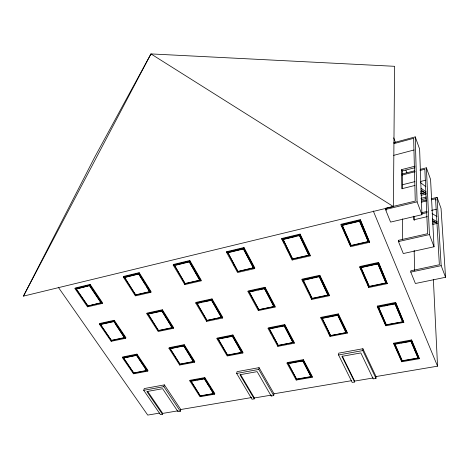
<?xml version="1.0" encoding="UTF-8"?>
<svg xmlns="http://www.w3.org/2000/svg" width="469" height="469" viewBox="0 0 469 469"><rect width="100%" height="100%" fill="white"/><g stroke="black" fill="none" stroke-linecap="round" stroke-linejoin="round"><path stroke-width="0.7" d="M420.113 169.409L426.391 167.808L430.571 179.393L434.036 246.776L403.293 253.553L398.457 241.57L398.457 240.321L427.611 233.709L424.85 169.227L419.995 170.47M403.832 322.373L395.59 302.435L377.311 306.087L377.293 306.738L385.758 325.814L403.832 322.373L395.59 302.435M386.333 324.976L378.465 306.937L386.333 324.976L402.607 321.875L394.921 303.66L391.339 304.369M402.291 360.989L394.892 344.023L402.291 360.989L418.172 358.228L411.225 341.754M393.767 343.847L393.767 343.185L411.606 339.937L419.356 358.703L401.716 361.763L393.767 343.847L411.618 340.6L419.356 358.703M393.391 206.577L394.593 66.311L150.954 53.912L94.609 157.338L23.45 296.127L393.391 206.577L150.954 53.912L23.45 296.127M387.283 283.651L378.506 262.423L359.764 266.533L359.729 267.166L368.763 287.52L387.283 283.651L378.506 262.423M386.016 283.129L377.821 263.707L386.016 283.129L369.338 286.618L360.931 267.652L364.46 266.627M393.767 142.682L415.235 136.884L419.608 149.013L421.936 214.708L390.583 222.095L385.495 209.496L385.518 208.277L415.258 201.078L413.646 138.314L393.878 143.643M354.599 382.012L341.913 356.34L360.849 352.928L373.207 378.888L375.991 378.419L376.044 376.554L362.9 348.737L338.7 353.145L338.559 354.98L352.184 382.417L354.599 382.012L354.646 381.086L342.3 356.065M369.338 286.618L360.948 267.394M368.763 287.52L367.62 284.249M369.619 242.297L360.245 219.656L341.01 224.264L340.957 224.886L350.613 246.641L369.619 242.297L360.245 219.656M375.991 378.419L362.813 350.583L362.9 348.737M347.078 223.983L342.206 225.39L351.193 245.674L368.3 241.752L359.541 221.005M347.23 333.148L347.271 332.498L338.342 313.872L320.966 317.343L320.896 317.988L330.035 336.42L347.23 333.148L338.29 314.517L338.342 313.872M346.022 332.668L330.545 335.616L346.022 332.668L337.709 315.062L334.866 315.631M351.193 245.674L342.229 225.143M330.035 336.42L328.833 333.23M329.291 295.757L329.355 295.118L319.84 275.274L302.048 279.172L301.96 279.8L311.697 299.433L329.291 295.757L319.77 275.907L319.84 275.274M328.048 295.253L319.196 276.517L328.048 295.253L312.207 298.571L303.144 280.269L312.929 277.888M330.545 335.616L322.068 318.181L330.569 335.358M312.248 377.269L312.319 376.619L303.337 359.653L287.134 362.601L287.046 363.246L296.209 380.054L312.248 377.269L303.261 360.298L303.337 359.653M311.105 376.824L302.751 360.761L311.105 376.824L296.66 379.327L288.165 363.411L296.66 379.327M311.697 299.433L311.774 298.794L310.478 296.179M312.207 298.571L303.179 280.016M296.209 380.054L296.291 379.403M310.173 255.898L310.249 255.271L300.09 234.078L281.869 238.451L281.763 239.061L292.152 260.019L310.173 255.898L300.002 234.693L300.09 234.078M308.883 255.371L299.433 235.385L308.883 255.371L292.662 259.087L283.036 239.307L292.662 259.087M294.221 343.238L294.309 342.599L284.771 324.577L268.215 327.884L268.104 328.523L277.836 346.362L294.221 343.238L284.677 325.216L284.771 324.577M278.281 345.583L269.276 328.705L278.281 345.583L293.072 342.511L284.173 325.732L280.626 326.442M293.037 342.769L284.173 325.732M254.221 398.873L239.923 374.743L257.153 371.636L271.193 396.018L273.738 395.596L274.007 393.778L259.058 367.649L237.033 371.659L236.675 373.453L252.017 399.242L254.221 398.873L254.38 397.964L240.462 374.467M271.193 396.018L271.334 395.115L254.38 397.964M292.152 260.019L292.251 259.392M277.836 346.362L277.935 345.717M275.069 307.084L275.174 306.45L265.026 287.274L248.107 290.985L247.978 291.607L258.319 310.578L275.069 307.084L264.909 287.902L265.026 287.274M273.843 306.591L258.765 309.745L273.843 306.591L264.422 288.488L273.55 305.7M273.738 395.596L258.747 369.449L259.058 367.649M258.319 310.578L258.442 309.945M242.848 353.022L242.977 352.383L232.888 334.942L217.106 338.096L216.959 338.729L227.219 355.994L242.848 353.022L232.747 335.575L232.888 334.942M227.617 355.25L218.126 338.899L227.617 355.25L241.687 352.565L232.688 336.695M258.765 309.745L249.139 292.064L250.575 291.513M254.679 268.59L254.808 267.969L243.991 247.532L226.691 251.683L226.539 252.293L237.56 272.507L254.679 268.59L243.851 248.148L243.991 247.532M238 271.61L227.799 252.527L238 271.61L253.465 267.828L243.376 248.799L240.544 249.479M241.687 352.565L232.325 336.068L226.644 337.205M200.351 396.053L190.983 381.063L200.351 396.053L213.542 393.761L210.112 387.933M214.655 394.189L214.796 393.555L204.812 377.592L190.027 380.283L189.869 380.916L199.999 396.727L214.655 394.189L204.66 378.225L204.812 377.592M253.412 268.08L243.376 248.799M222.593 318.041L222.74 317.413L212.023 298.882L195.919 302.411L195.749 303.033L206.647 321.371L222.593 318.041L211.865 299.503L212.023 298.882M207.034 320.567L196.962 303.226L207.034 320.567L221.45 317.314L211.455 300.06L204.554 301.567M213.542 393.761L204.291 378.647L209.332 386.696M221.391 317.566L211.455 300.06M206.647 321.371L206.806 320.743M194.629 362.203L194.787 361.57L184.217 344.668L169.157 347.681L168.969 348.303L179.697 365.046L194.629 362.203L184.047 345.295L184.217 344.668M162.456 414.285L146.856 391.539L162.608 388.695L177.997 411.671L180.325 411.284L180.782 409.513L164.39 384.891L144.253 388.561L143.713 390.308L160.439 414.625L162.456 414.285L162.702 413.4L147.536 391.257M193.486 361.757L183.69 345.764L193.486 361.757L180.043 364.319L170.059 348.719L175.84 347.33M179.697 365.046L179.867 364.419M180.043 364.319L170.13 348.467M201.066 280.855L201.236 280.239L189.828 260.524L173.395 264.463L173.196 265.073L184.792 284.577L201.066 280.855L189.646 261.127L189.828 260.524M199.823 280.362L189.247 261.749L199.823 280.362L185.167 283.716L174.456 265.29L185.167 283.716M180.325 411.284L163.886 386.649L164.39 384.891M173.413 328.312L173.594 327.69L162.38 309.757L147.026 313.116L146.82 313.732L158.194 331.483L173.413 328.312L162.18 310.372L162.38 309.757M184.792 284.577L184.974 283.968M172.229 327.849L161.84 310.9L172.229 327.849L158.534 330.709L148.022 313.919L158.534 330.709M135.793 355.314L123.441 358.005L133.823 373.136L146.668 370.686L143.977 366.33M147.794 371.12L147.987 370.498L136.971 354.107L122.591 356.985L122.374 357.601L133.524 373.834L147.794 371.12L136.772 354.728L136.971 354.107M133.823 373.136L123.529 357.759M146.668 370.686L136.473 355.18L143.192 365.152M150.889 292.334L151.1 291.724L139.176 272.671L123.535 276.423L123.3 277.021L135.383 295.886L150.889 292.334L138.959 273.275L139.176 272.671M137.224 274.201L124.461 277.472L135.711 295.054L149.67 291.853L146.305 286.102M125.704 338.272L125.921 337.657L114.254 320.298L99.616 323.499L99.375 324.108L111.182 341.303L125.704 338.272L114.026 320.907L114.254 320.298M111.47 340.553L100.477 324.53L111.47 340.553L124.543 337.821L115.362 323.803M135.711 295.054L124.555 277.232M149.67 291.853L138.636 273.861L145.537 284.876M111.182 341.303L111.411 340.693M124.543 337.821L113.75 321.406M102.289 303.455L102.535 302.851L90.154 284.425L75.257 288.001L74.987 288.593L87.515 306.837L102.289 303.455L89.896 285.023L90.154 284.425M88.231 285.926L76.125 289.033L87.785 306.034L101.187 302.745L92.827 290.317M87.785 306.034L101.187 302.745M87.515 306.837L87.767 306.234M76.125 289.033L89.643 285.586L92.03 289.133M393.684 155.362L414.033 149.98M414.965 185.454L401.792 188.737L401.704 169.602L415.047 166.167M402.332 188.808L402.232 170.992L414.866 167.75M401.986 174.04L414.537 170.833M401.962 175.066L415.141 171.707M402.308 184.786L414.954 181.614M420.781 181.439L425.735 180.202M420.775 191.768L422.88 191.252M420.799 192.108L423.583 191.422M420.611 193.644L424.785 192.618M420.634 193.955L425.459 192.777M421.139 195.303L425.958 194.131M420.904 198.34L426.421 196.998M421.402 199.671L426.227 198.504M385.495 209.496L417.088 201.863L415.235 136.884M421.59 201.09L426.509 199.9M431.427 198.709L437.049 197.355L441.048 208.435L445.55 277.279L415.399 283.499L410.785 272.09L410.768 270.818L439.365 264.745L435.554 198.774L431.357 199.788M421.561 202.151L426.456 200.967M74.987 288.593L89.896 285.023M123.3 277.021L138.959 273.275M173.196 265.073L189.646 261.127M226.539 252.293L243.851 248.148M281.763 239.061L300.002 234.693M340.957 224.886L360.21 220.272M175.863 264.956L184.317 262.933M185.73 262.593L188.544 261.919M228.509 252.357L239.126 249.819M283.716 239.143L296.015 236.2M348.461 223.654L358.849 221.169M124.461 277.472L138.548 274.101M174.38 265.536L189.177 261.995M227.741 252.773L243.317 249.045M282.989 239.553L299.398 235.631M342.206 225.39L359.524 221.251L368.3 241.752M421.719 212.703L427.282 211.384M431.457 210.399L436.328 209.25M421.543 213.911L427.195 212.58M427.277 216.643L413.764 219.803L413.681 216.168M432.529 221.673L434.581 221.198M432.33 223.133L436.299 222.2M432.717 224.428L437.448 223.338L432.834 220.647M135.799 294.808L149.752 291.607M185.243 283.475L199.894 280.116M238.059 271.363L253.465 267.828M292.697 258.835L308.913 255.118M351.211 245.422L368.312 241.5M398.457 241.57L429.428 234.564L426.391 167.808M99.375 324.108L114.026 320.907M146.82 313.732L162.18 310.372M195.749 303.033L211.865 299.503M247.978 291.607L264.909 287.902M301.96 279.8L319.77 275.907M359.729 267.166L378.489 263.062M101.263 324.138L108.896 322.467M110.279 322.168L113.058 321.558M148.714 313.767L160.457 311.199M197.648 303.074L201.101 302.323M251.959 291.208L254.731 290.604M258.19 289.848L263.73 288.64M314.318 277.584L317.103 276.974M365.867 266.322L368.681 265.706M370.088 265.401L372.896 264.786M374.303 264.481L377.117 263.865M100.477 324.53L113.656 321.652M147.94 314.166L161.764 311.146M196.892 303.472L211.39 300.307M249.139 292.064L264.375 288.74M303.144 280.269L319.166 276.774M360.931 267.652L377.815 263.965M410.785 272.09L441.165 265.659L445.55 277.279M111.558 340.306L124.631 337.574M158.61 330.463L172.305 327.596M207.099 320.315L221.45 317.314M312.237 298.313L328.071 295.001M369.349 286.36L386.022 282.871M122.374 357.601L136.772 354.728M168.969 348.303L184.047 345.295M216.959 338.729L232.747 335.575M268.104 328.523L284.677 325.216M320.896 317.988L338.29 314.517M377.293 306.738L395.59 303.085M177.264 347.048L182.974 345.905M219.545 338.618L225.226 337.487M271.404 328.282L277.079 327.151M322.778 318.041L326.336 317.331M327.755 317.044L333.441 315.913M379.181 306.796L380.611 306.509M384.187 305.8L387.763 305.084M123.441 358.005L136.391 355.426M170.059 348.719L183.619 346.016M218.067 339.151L232.272 336.326M269.229 328.962L284.138 325.99M322.039 318.439L337.692 315.32M378.454 307.201L394.916 303.918M133.9 372.89L146.744 370.44M180.114 364.067L193.55 361.505M227.67 354.992L241.734 352.313M278.322 345.331L293.072 342.511M386.339 324.718L402.607 321.875M189.869 380.916L204.66 378.225M287.046 363.246L303.261 360.298M192.384 380.81L193.785 380.552M197.285 379.919L198.686 379.661M200.087 379.409L203.587 378.77M290.252 363.029L291.642 362.777M293.031 362.525L296.502 361.898M297.891 361.646L299.281 361.394M300.67 361.142L302.059 360.884M396.287 343.771L397.683 343.519M401.177 342.88L402.572 342.628M403.967 342.376L410.252 341.233M190.918 381.315L204.226 378.899M288.13 363.668L302.722 361.019M394.892 344.287L410.95 341.373L418.172 358.228M143.713 390.308L163.886 386.649M236.675 373.453L258.747 369.449M338.559 354.98L362.813 350.583M200.415 395.801L213.6 393.509M296.695 379.069L311.129 376.56M402.291 360.72L418.16 357.964M159.542 413.095L147.741 415.088L58.285 287.245M180.782 409.513L251.624 397.554M274.007 393.778L351.568 380.687M376.044 376.554L437.548 366.178L433.368 279.366M162.702 413.4L178.232 410.785M354.646 381.086L373.236 377.955M432.371 218.953L437.284 221.86M432.096 213.518L436.973 216.567M420.957 189.869L426.18 193.627M421.068 188.233L426.11 191.909M420.324 182.511L425.887 186.732M76.23 288.793L87.891 305.794M89.544 285.826L101.093 302.986M190.027 380.283L190.807 381.502M249.191 291.812L258.812 309.493M226.691 251.683L227.377 252.943M233.574 264.311L234.26 265.577M270.642 332.345L271.34 333.617M273.421 337.44L274.113 338.712M281.869 238.451L284.466 243.687M286.09 246.958L288.681 252.193M289.332 253.506L291.601 258.085M303.021 281.13L303.672 282.444M307.236 289.637L307.881 290.944M320.966 317.343L321.593 318.615M337.709 315.062L345.735 331.765M341.889 226.246L346.861 237.449M347.441 238.768L350.66 246.014M360.638 268.502L361.511 270.466M362.091 271.78L367.039 282.936M377.311 306.087L378.77 309.376M379.351 310.689L380.23 312.665M380.81 313.978L385.77 325.158M393.767 343.185L400.831 359.107M394.921 303.66L402.601 321.611M373.289 210.986L437.548 366.178M385.518 208.277L386.309 210.247M398.457 240.321L398.99 241.646M401.704 169.602L402.232 170.992M393.708 137.868L395.514 142.658M405.832 170.036L406.863 172.774M417.088 201.863L421.936 214.708M429.428 234.564L434.036 246.776M435.554 198.774L436.029 200.081M437.049 197.355L441.165 265.659M414.174 216.344L414.268 220.465M414.162 250.346L414.619 270.73M411.606 339.937L411.618 340.6M402.56 218.853L402.672 239.266M401.716 361.095L401.716 361.763"/></g></svg>
